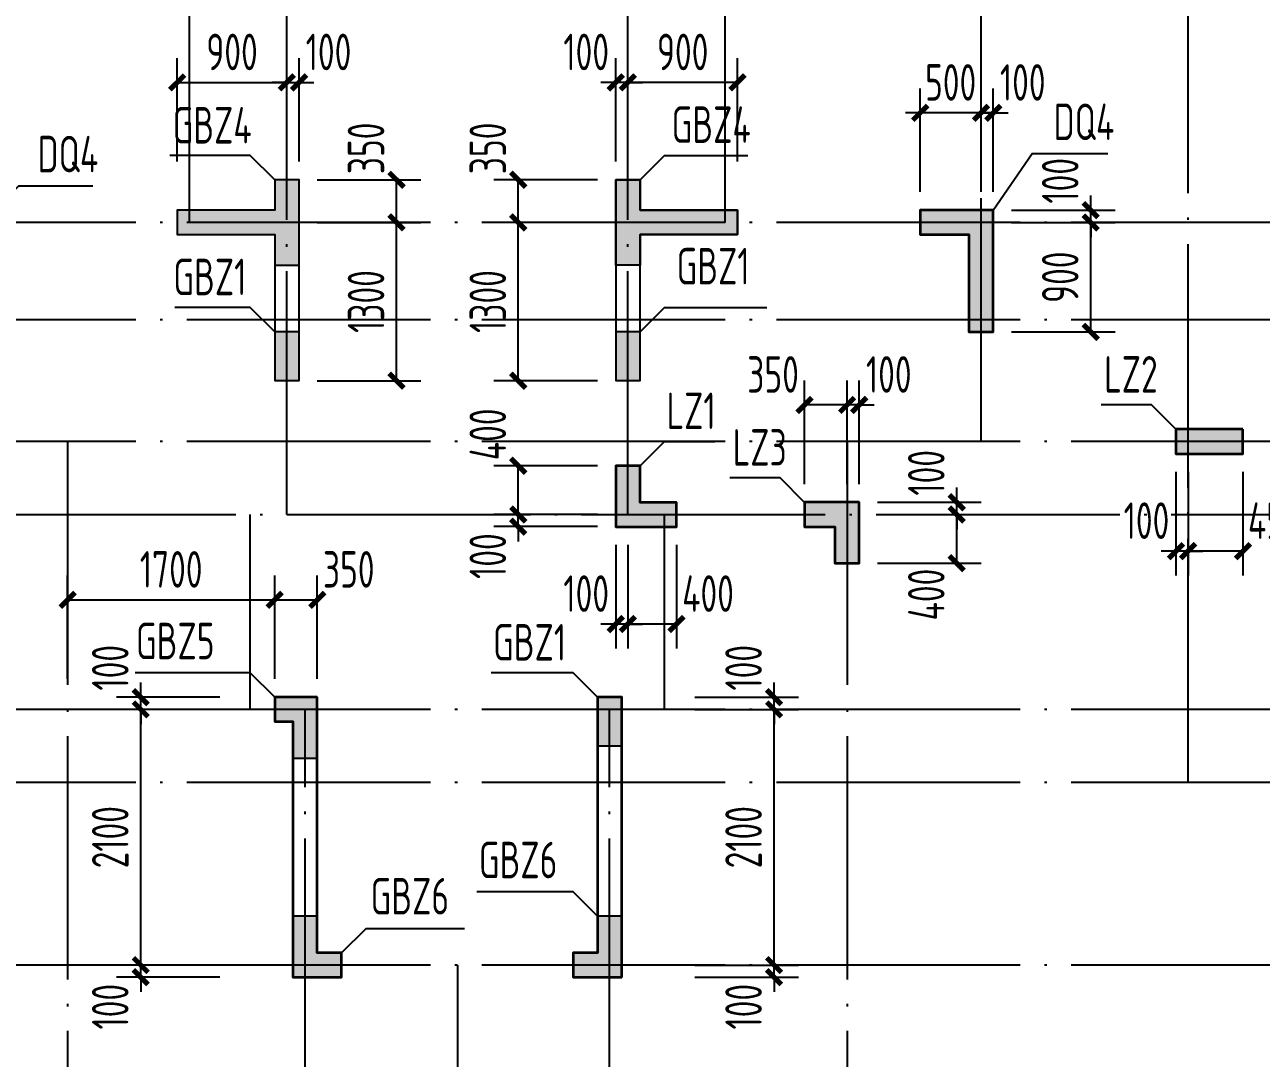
# Model space of a CAD drawing. Extents: x -1712635 to -854203, y -534641 to -21985.
# Drawn here: x -1352942 to -1342789, y -357850 to -349360 of the extents above; entities that cross this region are included whole.
import ezdxf
from ezdxf.enums import TextEntityAlignment as Align

# ---------------------------------------------------------------- set-up
doc = ezdxf.new("R2010")
doc.units = 0
doc.header["$LTSCALE"] = 1000
doc.linetypes.add('DOTE', pattern=[2.42, 2, -0.2, 0.02, -0.2])
doc.layers.get('0').update_dxf_attribs({"linetype": 'CONTINUOUS'})
doc.layers.get('Defpoints').update_dxf_attribs({"linetype": 'CONTINUOUS'})
for name, color, linetype in [('A-DOTE', 10, 'DOTE'), ('S-Q墙实线', 6, 'CONTINUOUS'), ('S-Q墙标注', 3, 'CONTINUOUS'), ('S-X详图填充', 252, 'CONTINUOUS'), ('S-X详图实线', 4, 'CONTINUOUS'), ('S-Z柱实线', 6, 'CONTINUOUS'), ('S-Z柱编号', 6, 'CONTINUOUS')]:
    doc.layers.add(name, color=color, linetype=linetype)
doc.styles.add('TSSD_REIN', font='tssdeng.shx', dxfattribs={"width": 0.7, "height": 300, "bigfont": 'tssdchn.shx'})
doc.styles.add('结构文字', font='zstxt.shx', dxfattribs={"width": 0.7, "bigfont": 'zshz.shx'})
doc.dimstyles.new('STRUCK', dxfattribs={"dimtxt": 400, "dimasz": 121, "dimexe": 200, "dimexo": 150, "dimgap": 115, "dimtad": 1, "dimdec": 0, "dimdsep": 46, "dimtxsty": '结构文字', "dimblk": 'ARCHTICK', "dimcen": 400, "dimclrd": 3, "dimclre": 3, "dimclrt": 7, "dimadec": 0, "dimazin": 0, "dimtfac": 1, "dimtdec": 0, "dimtix": 1, "dimtmove": 2, "dimatfit": 3, "dimldrblk": '_DIMX', "dimfxl": 0, "dimtolj": 1, "dimtzin": 0, "dimarcsym": 0})

# ---------------------------------------------------------------- blocks, each defined once
blk = doc.blocks.new('20210726.16395156')
at = {"layer": 'A-DOTE'}
for p, q in [((14900, 15500), (14900, 18249.9)), ((15700, 13100.3), (15700, 18249.9)), ((18500, 13100.3), (18500, 18249.9)), ((19300, 15500), (19300, 18249.9)), ((21400, 13700), (21400, 18249.9)), ((23100, 10900), (23100, 18249.9)), ((55600, 15500), (3600, 15500)), ((55600, 14700), (3600, 14700)), ((55600, 13700), (3600, 13700)), ((13900.2, 13700), (13900, 3600)), ((20299.8, 13700), (20300, 3600)), ((3600, 13100.3), (55600, 13100.3)), ((15400, 11500), (15400, 13100)), ((18800, 11500), (18800, 13100)), ((55600, 11500), (3600, 11500)), ((15850, 3600), (15850, 11500)), ((18350, 3600.1), (18350, 11500)), ((55600, 10900), (3600, 10900)), ((55600, 9400), (3600, 9400)), ((17100, 9400), (17100, 3600))]:
    blk.add_line(p, q, dxfattribs=at)
blk = doc.blocks.new('_ArchTick')
at = {"color": 0, "const_width": 0.35}
blk.add_lwpolyline([(-0.5, -0.5), (0.5, 0.5)], dxfattribs=at)
blk = doc.blocks.new('*D2273')
at = {"layer": 'Defpoints', "color": 0}
for p in [(-1351990, -357084), (-1351190, -357084), (-1351190, -357184)]:
    blk.add_point(p, dxfattribs=at)
at = {"layer": 'S-Q墙标注', "color": 3, "lineweight": -2}
for p, q in [((-1351990, -357084), (-1351990, -356963)), ((-1351340, -357084), (-1352190, -357084)), ((-1351990, -357184), (-1351990, -357084)), ((-1351340, -357184), (-1352190, -357184)), ((-1351990, -357184), (-1351990, -357305))]:
    blk.add_line(p, q, dxfattribs=at)
at = {"layer": 'S-Q墙标注', "color": 3, "lineweight": -2, "xscale": 121, "yscale": 121, "zscale": 121}
for p, rotation in [((-1351990, -357084), 270), ((-1351990, -357184), 90)]:
    blk.add_blockref('_ArchTick', p, dxfattribs=dict(at, rotation=rotation))
at = {"layer": 'S-Q墙标注', "color": 7, "insert": (-1352240, -357426), "char_height": 300, "attachment_point": 5, "rotation": 90, "style": 'TSSD_REIN'}
blk.add_mtext('\\A1;100', dxfattribs=at)
blk = doc.blocks.new('_DIMX')
blk.add_line((-150, 0), (150, 0))
at = {"const_width": 50}
blk.add_lwpolyline([(-70, -70), (70, 70)], dxfattribs=at)
blk = doc.blocks.new('*D2274')
at = {"layer": 'Defpoints', "color": 0}
for p in [(-1351990, -354984), (-1351190, -354984), (-1351190, -357084)]:
    blk.add_point(p, dxfattribs=at)
at = {"layer": 'S-Q墙标注', "color": 3, "lineweight": -2}
for p, q in [((-1351340, -354984), (-1352190, -354984)), ((-1351990, -357084), (-1351990, -354984)), ((-1351340, -357084), (-1352190, -357084))]:
    blk.add_line(p, q, dxfattribs=at)
at = {"layer": 'S-Q墙标注', "color": 3, "lineweight": -2, "xscale": 121, "yscale": 121, "zscale": 121}
for p, rotation in [((-1351990, -354984), 90), ((-1351990, -357084), 270)]:
    blk.add_blockref('_ArchTick', p, dxfattribs=dict(at, rotation=rotation))
at = {"layer": 'S-Q墙标注', "color": 7, "insert": (-1352240, -356034), "char_height": 300, "attachment_point": 5, "rotation": 90, "style": 'TSSD_REIN'}
blk.add_mtext('\\A1;2100', dxfattribs=at)
blk = doc.blocks.new('*D2275')
at = {"layer": 'Defpoints', "color": 0}
for p in [(-1351990, -354884), (-1351190, -354884), (-1351190, -354984)]:
    blk.add_point(p, dxfattribs=at)
at = {"layer": 'S-Q墙标注', "color": 3, "lineweight": -2}
for p, q in [((-1351990, -354884), (-1351990, -354763)), ((-1351340, -354884), (-1352190, -354884)), ((-1351990, -354984), (-1351990, -354884)), ((-1351340, -354984), (-1352190, -354984)), ((-1351990, -354984), (-1351990, -355105))]:
    blk.add_line(p, q, dxfattribs=at)
at = {"layer": 'S-Q墙标注', "color": 3, "lineweight": -2, "xscale": 121, "yscale": 121, "zscale": 121}
for p, rotation in [((-1351990, -354884), 270), ((-1351990, -354984), 90)]:
    blk.add_blockref('_ArchTick', p, dxfattribs=dict(at, rotation=rotation))
at = {"layer": 'S-Q墙标注', "color": 7, "insert": (-1352240, -354642), "char_height": 300, "attachment_point": 5, "rotation": 90, "style": 'TSSD_REIN'}
blk.add_mtext('\\A1;100', dxfattribs=at)
blk = doc.blocks.new('*D2286')
at = {"layer": 'Defpoints', "color": 0}
for p in [(-1343390, -352884), (-1342940, -352884), (-1343390, -353684)]:
    blk.add_point(p, dxfattribs=at)
at = {"layer": 'S-Q墙标注', "color": 3, "lineweight": -2}
for p, q in [((-1343390, -353034), (-1343390, -353884)), ((-1342940, -353034), (-1342940, -353884)), ((-1342940, -353684), (-1343390, -353684))]:
    blk.add_line(p, q, dxfattribs=at)
at = {"layer": 'S-Q墙标注', "color": 3, "lineweight": -2, "xscale": 121, "yscale": 121, "zscale": 121, "rotation": 180}
blk.add_blockref('_ArchTick', (-1343390, -353684), dxfattribs=at)
at = {"layer": 'S-Q墙标注', "color": 3, "lineweight": -2, "xscale": 121, "yscale": 121, "zscale": 121}
blk.add_blockref('_ArchTick', (-1342940, -353684), dxfattribs=at)
at = {"layer": 'S-Q墙标注', "color": 7, "insert": (-1342682, -353434), "char_height": 300, "attachment_point": 5, "style": 'TSSD_REIN'}
blk.add_mtext('\\A1;450', dxfattribs=at)
blk = doc.blocks.new('*D2287')
at = {"layer": 'Defpoints', "color": 0}
for p in [(-1343490, -352884), (-1343390, -352884), (-1343490, -353684)]:
    blk.add_point(p, dxfattribs=at)
at = {"layer": 'S-Q墙标注', "color": 3, "lineweight": -2}
for p, q in [((-1343490, -353034), (-1343490, -353884)), ((-1343390, -353034), (-1343390, -353884)), ((-1343490, -353684), (-1343611, -353684)), ((-1343390, -353684), (-1343490, -353684)), ((-1343390, -353684), (-1343269, -353684))]:
    blk.add_line(p, q, dxfattribs=at)
at = {"layer": 'S-Q墙标注', "color": 3, "lineweight": -2, "xscale": 121, "yscale": 121, "zscale": 121}
blk.add_blockref('_ArchTick', (-1343490, -353684), dxfattribs=at)
at = {"layer": 'S-Q墙标注', "color": 3, "lineweight": -2, "xscale": 121, "yscale": 121, "zscale": 121, "rotation": 180}
blk.add_blockref('_ArchTick', (-1343390, -353684), dxfattribs=at)
at = {"layer": 'S-Q墙标注', "color": 7, "insert": (-1343732, -353434), "char_height": 300, "attachment_point": 5, "style": 'TSSD_REIN'}
blk.add_mtext('\\A1;100', dxfattribs=at)
blk = doc.blocks.new('*D2288')
at = {"layer": 'Defpoints', "color": 0}
for p in [(-1348890, -353383), (-1348090, -353383), (-1348090, -353483)]:
    blk.add_point(p, dxfattribs=at)
at = {"layer": 'S-Q墙标注', "color": 3, "lineweight": -2}
for p, q in [((-1348890, -353383), (-1348890, -353262)), ((-1348240, -353383), (-1349090, -353383)), ((-1348890, -353483), (-1348890, -353383)), ((-1348240, -353483), (-1349090, -353483)), ((-1348890, -353483), (-1348890, -353604))]:
    blk.add_line(p, q, dxfattribs=at)
at = {"layer": 'S-Q墙标注', "color": 3, "lineweight": -2, "xscale": 121, "yscale": 121, "zscale": 121}
for p, rotation in [((-1348890, -353383), 270), ((-1348890, -353483), 90)]:
    blk.add_blockref('_ArchTick', p, dxfattribs=dict(at, rotation=rotation))
at = {"layer": 'S-Q墙标注', "color": 7, "insert": (-1349140, -353725), "char_height": 300, "attachment_point": 5, "rotation": 90, "style": 'TSSD_REIN'}
blk.add_mtext('\\A1;100', dxfattribs=at)
blk = doc.blocks.new('*D2289')
at = {"layer": 'Defpoints', "color": 0}
for p in [(-1348890, -352983), (-1348090, -352983), (-1348090, -353383)]:
    blk.add_point(p, dxfattribs=at)
at = {"layer": 'S-Q墙标注', "color": 3, "lineweight": -2}
for p, q in [((-1348240, -352983), (-1349090, -352983)), ((-1348890, -353383), (-1348890, -352983)), ((-1348240, -353383), (-1349090, -353383))]:
    blk.add_line(p, q, dxfattribs=at)
at = {"layer": 'S-Q墙标注', "color": 3, "lineweight": -2, "xscale": 121, "yscale": 121, "zscale": 121}
for p, rotation in [((-1348890, -352983), 90), ((-1348890, -353383), 270)]:
    blk.add_blockref('_ArchTick', p, dxfattribs=dict(at, rotation=rotation))
at = {"layer": 'S-Q墙标注', "color": 7, "insert": (-1349140, -352725), "char_height": 300, "attachment_point": 5, "rotation": 90, "style": 'TSSD_REIN'}
blk.add_mtext('\\A1;400', dxfattribs=at)
blk = doc.blocks.new('*D2290')
at = {"layer": 'Defpoints', "color": 0}
for p in [(-1347990, -353483), (-1347590, -353483), (-1347990, -354283)]:
    blk.add_point(p, dxfattribs=at)
at = {"layer": 'S-Q墙标注', "color": 3, "lineweight": -2}
for p, q in [((-1347990, -353633), (-1347990, -354483)), ((-1347590, -353633), (-1347590, -354483)), ((-1347590, -354283), (-1347990, -354283))]:
    blk.add_line(p, q, dxfattribs=at)
at = {"layer": 'S-Q墙标注', "color": 3, "lineweight": -2, "xscale": 121, "yscale": 121, "zscale": 121, "rotation": 180}
blk.add_blockref('_ArchTick', (-1347990, -354283), dxfattribs=at)
at = {"layer": 'S-Q墙标注', "color": 3, "lineweight": -2, "xscale": 121, "yscale": 121, "zscale": 121}
blk.add_blockref('_ArchTick', (-1347590, -354283), dxfattribs=at)
at = {"layer": 'S-Q墙标注', "color": 7, "insert": (-1347332, -354033), "char_height": 300, "attachment_point": 5, "style": 'TSSD_REIN'}
blk.add_mtext('\\A1;400', dxfattribs=at)
blk = doc.blocks.new('*D2291')
at = {"layer": 'Defpoints', "color": 0}
for p in [(-1348090, -353483), (-1347990, -353483), (-1348090, -354283)]:
    blk.add_point(p, dxfattribs=at)
at = {"layer": 'S-Q墙标注', "color": 3, "lineweight": -2}
for p, q in [((-1348090, -353633), (-1348090, -354483)), ((-1347990, -353633), (-1347990, -354483)), ((-1348090, -354283), (-1348211, -354283)), ((-1347990, -354283), (-1348090, -354283)), ((-1347990, -354283), (-1347869, -354283))]:
    blk.add_line(p, q, dxfattribs=at)
at = {"layer": 'S-Q墙标注', "color": 3, "lineweight": -2, "xscale": 121, "yscale": 121, "zscale": 121}
blk.add_blockref('_ArchTick', (-1348090, -354283), dxfattribs=at)
at = {"layer": 'S-Q墙标注', "color": 3, "lineweight": -2, "xscale": 121, "yscale": 121, "zscale": 121, "rotation": 180}
blk.add_blockref('_ArchTick', (-1347990, -354283), dxfattribs=at)
at = {"layer": 'S-Q墙标注', "color": 7, "insert": (-1348332, -354033), "char_height": 300, "attachment_point": 5, "style": 'TSSD_REIN'}
blk.add_mtext('\\A1;100', dxfattribs=at)
blk = doc.blocks.new('*D2292')
at = {"layer": 'Defpoints', "color": 0}
for p in [(-1344990, -350984), (-1344190, -350984), (-1344990, -351884)]:
    blk.add_point(p, dxfattribs=at)
at = {"layer": 'S-Q墙标注', "color": 3, "lineweight": -2}
for p, q in [((-1344840, -350984), (-1343990, -350984)), ((-1344190, -351884), (-1344190, -350984)), ((-1344840, -351884), (-1343990, -351884))]:
    blk.add_line(p, q, dxfattribs=at)
at = {"layer": 'S-Q墙标注', "color": 3, "lineweight": -2, "xscale": 121, "yscale": 121, "zscale": 121}
for p, rotation in [((-1344190, -350984), 90), ((-1344190, -351884), 270)]:
    blk.add_blockref('_ArchTick', p, dxfattribs=dict(at, rotation=rotation))
at = {"layer": 'S-Q墙标注', "color": 7, "insert": (-1344440, -351434), "char_height": 300, "attachment_point": 5, "rotation": 90, "style": 'TSSD_REIN'}
blk.add_mtext('\\A1;900', dxfattribs=at)
blk = doc.blocks.new('*D2293')
at = {"layer": 'Defpoints', "color": 0}
for p in [(-1344990, -350884), (-1344190, -350884), (-1344990, -350984)]:
    blk.add_point(p, dxfattribs=at)
at = {"layer": 'S-Q墙标注', "color": 3, "lineweight": -2}
for p, q in [((-1344190, -350884), (-1344190, -350763)), ((-1344840, -350884), (-1343990, -350884)), ((-1344190, -350984), (-1344190, -350884)), ((-1344840, -350984), (-1343990, -350984)), ((-1344190, -350984), (-1344190, -351105))]:
    blk.add_line(p, q, dxfattribs=at)
at = {"layer": 'S-Q墙标注', "color": 3, "lineweight": -2, "xscale": 121, "yscale": 121, "zscale": 121}
for p, rotation in [((-1344190, -350884), 270), ((-1344190, -350984), 90)]:
    blk.add_blockref('_ArchTick', p, dxfattribs=dict(at, rotation=rotation))
at = {"layer": 'S-Q墙标注', "color": 7, "insert": (-1344440, -350642), "char_height": 300, "attachment_point": 5, "rotation": 90, "style": 'TSSD_REIN'}
blk.add_mtext('\\A1;100', dxfattribs=at)
blk = doc.blocks.new('*D2294')
at = {"layer": 'Defpoints', "color": 0}
for p in [(-1345090, -350084), (-1345090, -350884), (-1344990, -350884)]:
    blk.add_point(p, dxfattribs=at)
at = {"layer": 'S-Q墙标注', "color": 3, "lineweight": -2}
for p, q in [((-1345090, -350734), (-1345090, -349884)), ((-1344990, -350734), (-1344990, -349884)), ((-1345090, -350084), (-1345211, -350084)), ((-1344990, -350084), (-1345090, -350084)), ((-1344990, -350084), (-1344869, -350084))]:
    blk.add_line(p, q, dxfattribs=at)
at = {"layer": 'S-Q墙标注', "color": 3, "lineweight": -2, "xscale": 121, "yscale": 121, "zscale": 121}
blk.add_blockref('_ArchTick', (-1345090, -350084), dxfattribs=at)
at = {"layer": 'S-Q墙标注', "color": 3, "lineweight": -2, "xscale": 121, "yscale": 121, "zscale": 121, "rotation": 180}
blk.add_blockref('_ArchTick', (-1344990, -350084), dxfattribs=at)
at = {"layer": 'S-Q墙标注', "color": 7, "insert": (-1344748, -349834), "char_height": 300, "attachment_point": 5, "style": 'TSSD_REIN'}
blk.add_mtext('\\A1;100', dxfattribs=at)
blk = doc.blocks.new('*D2295')
at = {"layer": 'Defpoints', "color": 0}
for p in [(-1345590, -350084), (-1345590, -350884), (-1345090, -350884)]:
    blk.add_point(p, dxfattribs=at)
at = {"layer": 'S-Q墙标注', "color": 3, "lineweight": -2}
for p, q in [((-1345590, -350734), (-1345590, -349884)), ((-1345090, -350734), (-1345090, -349884)), ((-1345590, -350084), (-1345711, -350084)), ((-1345090, -350084), (-1345590, -350084)), ((-1345090, -350084), (-1344969, -350084))]:
    blk.add_line(p, q, dxfattribs=at)
at = {"layer": 'S-Q墙标注', "color": 3, "lineweight": -2, "xscale": 121, "yscale": 121, "zscale": 121}
blk.add_blockref('_ArchTick', (-1345590, -350084), dxfattribs=at)
at = {"layer": 'S-Q墙标注', "color": 3, "lineweight": -2, "xscale": 121, "yscale": 121, "zscale": 121, "rotation": 180}
blk.add_blockref('_ArchTick', (-1345090, -350084), dxfattribs=at)
at = {"layer": 'S-Q墙标注', "color": 7, "insert": (-1345340, -349834), "char_height": 300, "attachment_point": 5, "style": 'TSSD_REIN'}
blk.add_mtext('\\A1;500', dxfattribs=at)
blk = doc.blocks.new('*D2296')
at = {"layer": 'Defpoints', "color": 0}
for p in [(-1347590, -357084), (-1346790, -357084), (-1347590, -357184)]:
    blk.add_point(p, dxfattribs=at)
at = {"layer": 'S-Q墙标注', "color": 3, "lineweight": -2}
for p, q in [((-1346790, -357084), (-1346790, -356963)), ((-1347440, -357084), (-1346590, -357084)), ((-1346790, -357184), (-1346790, -357084)), ((-1347440, -357184), (-1346590, -357184)), ((-1346790, -357184), (-1346790, -357305))]:
    blk.add_line(p, q, dxfattribs=at)
at = {"layer": 'S-Q墙标注', "color": 3, "lineweight": -2, "xscale": 121, "yscale": 121, "zscale": 121}
for p, rotation in [((-1346790, -357084), 270), ((-1346790, -357184), 90)]:
    blk.add_blockref('_ArchTick', p, dxfattribs=dict(at, rotation=rotation))
at = {"layer": 'S-Q墙标注', "color": 7, "insert": (-1347040, -357426), "char_height": 300, "attachment_point": 5, "rotation": 90, "style": 'TSSD_REIN'}
blk.add_mtext('\\A1;100', dxfattribs=at)
blk = doc.blocks.new('*D2297')
at = {"layer": 'Defpoints', "color": 0}
for p in [(-1347590, -354984), (-1346790, -354984), (-1347590, -357084)]:
    blk.add_point(p, dxfattribs=at)
at = {"layer": 'S-Q墙标注', "color": 3, "lineweight": -2}
for p, q in [((-1347440, -354984), (-1346590, -354984)), ((-1346790, -357084), (-1346790, -354984)), ((-1347440, -357084), (-1346590, -357084))]:
    blk.add_line(p, q, dxfattribs=at)
at = {"layer": 'S-Q墙标注', "color": 3, "lineweight": -2, "xscale": 121, "yscale": 121, "zscale": 121}
for p, rotation in [((-1346790, -354984), 90), ((-1346790, -357084), 270)]:
    blk.add_blockref('_ArchTick', p, dxfattribs=dict(at, rotation=rotation))
at = {"layer": 'S-Q墙标注', "color": 7, "insert": (-1347040, -356034), "char_height": 300, "attachment_point": 5, "rotation": 90, "style": 'TSSD_REIN'}
blk.add_mtext('\\A1;2100', dxfattribs=at)
blk = doc.blocks.new('*D2298')
at = {"layer": 'Defpoints', "color": 0}
for p in [(-1347590, -354884), (-1346790, -354884), (-1347590, -354984)]:
    blk.add_point(p, dxfattribs=at)
at = {"layer": 'S-Q墙标注', "color": 3, "lineweight": -2}
for p, q in [((-1346790, -354884), (-1346790, -354763)), ((-1347440, -354884), (-1346590, -354884)), ((-1346790, -354984), (-1346790, -354884)), ((-1347440, -354984), (-1346590, -354984)), ((-1346790, -354984), (-1346790, -355105))]:
    blk.add_line(p, q, dxfattribs=at)
at = {"layer": 'S-Q墙标注', "color": 3, "lineweight": -2, "xscale": 121, "yscale": 121, "zscale": 121}
for p, rotation in [((-1346790, -354884), 270), ((-1346790, -354984), 90)]:
    blk.add_blockref('_ArchTick', p, dxfattribs=dict(at, rotation=rotation))
at = {"layer": 'S-Q墙标注', "color": 7, "insert": (-1347040, -354642), "char_height": 300, "attachment_point": 5, "rotation": 90, "style": 'TSSD_REIN'}
blk.add_mtext('\\A1;100', dxfattribs=at)
blk = doc.blocks.new('*D2347')
at = {"layer": 'Defpoints', "color": 0}
for p in [(-1346540, -352483), (-1346540, -353283), (-1346190, -353283)]:
    blk.add_point(p, dxfattribs=at)
at = {"layer": 'S-Q墙标注', "color": 3, "lineweight": -2}
for p, q in [((-1346540, -353133), (-1346540, -352283)), ((-1346190, -353133), (-1346190, -352283)), ((-1346190, -352483), (-1346540, -352483))]:
    blk.add_line(p, q, dxfattribs=at)
at = {"layer": 'S-Q墙标注', "color": 3, "lineweight": -2, "xscale": 121, "yscale": 121, "zscale": 121, "rotation": 180}
blk.add_blockref('_ArchTick', (-1346540, -352483), dxfattribs=at)
at = {"layer": 'S-Q墙标注', "color": 3, "lineweight": -2, "xscale": 121, "yscale": 121, "zscale": 121}
blk.add_blockref('_ArchTick', (-1346190, -352483), dxfattribs=at)
at = {"layer": 'S-Q墙标注', "color": 7, "insert": (-1346798, -352233), "char_height": 300, "attachment_point": 5, "style": 'TSSD_REIN'}
blk.add_mtext('\\A1;350', dxfattribs=at)
blk = doc.blocks.new('*D2348')
at = {"layer": 'Defpoints', "color": 0}
for p in [(-1346190, -352483), (-1346190, -353283), (-1346090, -353283)]:
    blk.add_point(p, dxfattribs=at)
at = {"layer": 'S-Q墙标注', "color": 3, "lineweight": -2}
for p, q in [((-1346190, -353133), (-1346190, -352283)), ((-1346090, -353133), (-1346090, -352283)), ((-1346190, -352483), (-1346311, -352483)), ((-1346090, -352483), (-1346190, -352483)), ((-1346090, -352483), (-1345969, -352483))]:
    blk.add_line(p, q, dxfattribs=at)
at = {"layer": 'S-Q墙标注', "color": 3, "lineweight": -2, "xscale": 121, "yscale": 121, "zscale": 121}
blk.add_blockref('_ArchTick', (-1346190, -352483), dxfattribs=at)
at = {"layer": 'S-Q墙标注', "color": 3, "lineweight": -2, "xscale": 121, "yscale": 121, "zscale": 121, "rotation": 180}
blk.add_blockref('_ArchTick', (-1346090, -352483), dxfattribs=at)
at = {"layer": 'S-Q墙标注', "color": 7, "insert": (-1345848, -352233), "char_height": 300, "attachment_point": 5, "style": 'TSSD_REIN'}
blk.add_mtext('\\A1;100', dxfattribs=at)
blk = doc.blocks.new('*D2349')
at = {"layer": 'Defpoints', "color": 0}
for p in [(-1346090, -353283), (-1345290, -353283), (-1346090, -353383)]:
    blk.add_point(p, dxfattribs=at)
at = {"layer": 'S-Q墙标注', "color": 3, "lineweight": -2}
for p, q in [((-1345290, -353283), (-1345290, -353162)), ((-1345940, -353283), (-1345090, -353283)), ((-1345290, -353383), (-1345290, -353283)), ((-1345940, -353383), (-1345090, -353383)), ((-1345290, -353383), (-1345290, -353504))]:
    blk.add_line(p, q, dxfattribs=at)
at = {"layer": 'S-Q墙标注', "color": 3, "lineweight": -2, "xscale": 121, "yscale": 121, "zscale": 121}
for p, rotation in [((-1345290, -353283), 270), ((-1345290, -353383), 90)]:
    blk.add_blockref('_ArchTick', p, dxfattribs=dict(at, rotation=rotation))
at = {"layer": 'S-Q墙标注', "color": 7, "insert": (-1345540, -353041), "char_height": 300, "attachment_point": 5, "rotation": 90, "style": 'TSSD_REIN'}
blk.add_mtext('\\A1;100', dxfattribs=at)
blk = doc.blocks.new('*D2350')
at = {"layer": 'Defpoints', "color": 0}
for p in [(-1346090, -353383), (-1345290, -353383), (-1346090, -353783)]:
    blk.add_point(p, dxfattribs=at)
at = {"layer": 'S-Q墙标注', "color": 3, "lineweight": -2}
for p, q in [((-1345940, -353383), (-1345090, -353383)), ((-1345290, -353783), (-1345290, -353383)), ((-1345940, -353783), (-1345090, -353783))]:
    blk.add_line(p, q, dxfattribs=at)
at = {"layer": 'S-Q墙标注', "color": 3, "lineweight": -2, "xscale": 121, "yscale": 121, "zscale": 121}
for p, rotation in [((-1345290, -353383), 90), ((-1345290, -353783), 270)]:
    blk.add_blockref('_ArchTick', p, dxfattribs=dict(at, rotation=rotation))
at = {"layer": 'S-Q墙标注', "color": 7, "insert": (-1345540, -354041), "char_height": 300, "attachment_point": 5, "rotation": 90, "style": 'TSSD_REIN'}
blk.add_mtext('\\A1;400', dxfattribs=at)
blk = doc.blocks.new('*D2381')
at = {"layer": 'Defpoints', "color": 0}
for p in [(-1350540, -354084), (-1350890, -354884), (-1350540, -354884)]:
    blk.add_point(p, dxfattribs=at)
at = {"layer": 'S-Q墙标注', "color": 3, "lineweight": -2}
for p, q in [((-1350890, -354734), (-1350890, -353884)), ((-1350540, -354734), (-1350540, -353884)), ((-1350890, -354084), (-1350540, -354084))]:
    blk.add_line(p, q, dxfattribs=at)
at = {"layer": 'S-Q墙标注', "color": 3, "lineweight": -2, "xscale": 121, "yscale": 121, "zscale": 121, "rotation": 180}
blk.add_blockref('_ArchTick', (-1350890, -354084), dxfattribs=at)
at = {"layer": 'S-Q墙标注', "color": 3, "lineweight": -2, "xscale": 121, "yscale": 121, "zscale": 121}
blk.add_blockref('_ArchTick', (-1350540, -354084), dxfattribs=at)
at = {"layer": 'S-Q墙标注', "color": 7, "insert": (-1350282, -353834), "char_height": 300, "attachment_point": 5, "style": 'TSSD_REIN'}
blk.add_mtext('\\A1;350', dxfattribs=at)
blk = doc.blocks.new('*D2382')
at = {"layer": 'Defpoints', "color": 0}
for p in [(-1350890, -354084), (-1352590, -354884), (-1350890, -354884)]:
    blk.add_point(p, dxfattribs=at)
at = {"layer": 'S-Q墙标注', "color": 3, "lineweight": -2}
for p, q in [((-1352590, -354734), (-1352590, -353884)), ((-1350890, -354734), (-1350890, -353884)), ((-1352590, -354084), (-1350890, -354084))]:
    blk.add_line(p, q, dxfattribs=at)
at = {"layer": 'S-Q墙标注', "color": 3, "lineweight": -2, "xscale": 121, "yscale": 121, "zscale": 121, "rotation": 180}
blk.add_blockref('_ArchTick', (-1352590, -354084), dxfattribs=at)
at = {"layer": 'S-Q墙标注', "color": 3, "lineweight": -2, "xscale": 121, "yscale": 121, "zscale": 121}
blk.add_blockref('_ArchTick', (-1350890, -354084), dxfattribs=at)
at = {"layer": 'S-Q墙标注', "color": 7, "insert": (-1351740, -353834), "char_height": 300, "attachment_point": 5, "style": 'TSSD_REIN'}
blk.add_mtext('\\A1;1700', dxfattribs=at)
blk = doc.blocks.new('*D2509')
at = {"layer": 'Defpoints', "color": 0}
for p in [(-1350690, -350984), (-1349890, -350984), (-1350690, -352284)]:
    blk.add_point(p, dxfattribs=at)
at = {"layer": 'S-Q墙标注', "color": 3, "lineweight": -2}
for p, q in [((-1350540, -350984), (-1349690, -350984)), ((-1349890, -352284), (-1349890, -350984)), ((-1350540, -352284), (-1349690, -352284))]:
    blk.add_line(p, q, dxfattribs=at)
at = {"layer": 'S-Q墙标注', "color": 3, "lineweight": -2, "xscale": 121, "yscale": 121, "zscale": 121}
for p, rotation in [((-1349890, -350984), 90), ((-1349890, -352284), 270)]:
    blk.add_blockref('_ArchTick', p, dxfattribs=dict(at, rotation=rotation))
at = {"layer": 'S-Q墙标注', "color": 7, "insert": (-1350140, -351634), "char_height": 300, "attachment_point": 5, "rotation": 90, "style": 'TSSD_REIN'}
blk.add_mtext('\\A1;1300', dxfattribs=at)
blk = doc.blocks.new('*D2510')
at = {"layer": 'Defpoints', "color": 0}
for p in [(-1350690, -350634), (-1349890, -350634), (-1350690, -350984)]:
    blk.add_point(p, dxfattribs=at)
at = {"layer": 'S-Q墙标注', "color": 3, "lineweight": -2}
for p, q in [((-1350540, -350634), (-1349690, -350634)), ((-1349890, -350984), (-1349890, -350634)), ((-1350540, -350984), (-1349690, -350984))]:
    blk.add_line(p, q, dxfattribs=at)
at = {"layer": 'S-Q墙标注', "color": 3, "lineweight": -2, "xscale": 121, "yscale": 121, "zscale": 121}
for p, rotation in [((-1349890, -350634), 90), ((-1349890, -350984), 270)]:
    blk.add_blockref('_ArchTick', p, dxfattribs=dict(at, rotation=rotation))
at = {"layer": 'S-Q墙标注', "color": 7, "insert": (-1350140, -350376), "char_height": 300, "attachment_point": 5, "rotation": 90, "style": 'TSSD_REIN'}
blk.add_mtext('\\A1;350', dxfattribs=at)
blk = doc.blocks.new('*D2511')
at = {"layer": 'Defpoints', "color": 0}
for p in [(-1350790, -349834), (-1351690, -350634), (-1350790, -350634)]:
    blk.add_point(p, dxfattribs=at)
at = {"layer": 'S-Q墙标注', "color": 3, "lineweight": -2}
for p, q in [((-1351690, -350484), (-1351690, -349634)), ((-1350790, -350484), (-1350790, -349634)), ((-1351690, -349834), (-1350790, -349834))]:
    blk.add_line(p, q, dxfattribs=at)
at = {"layer": 'S-Q墙标注', "color": 3, "lineweight": -2, "xscale": 121, "yscale": 121, "zscale": 121, "rotation": 180}
blk.add_blockref('_ArchTick', (-1351690, -349834), dxfattribs=at)
at = {"layer": 'S-Q墙标注', "color": 3, "lineweight": -2, "xscale": 121, "yscale": 121, "zscale": 121}
blk.add_blockref('_ArchTick', (-1350790, -349834), dxfattribs=at)
at = {"layer": 'S-Q墙标注', "color": 7, "insert": (-1351240, -349584), "char_height": 300, "attachment_point": 5, "style": 'TSSD_REIN'}
blk.add_mtext('\\A1;900', dxfattribs=at)
blk = doc.blocks.new('*D2512')
at = {"layer": 'Defpoints', "color": 0}
for p in [(-1350690, -349834), (-1350790, -350634), (-1350690, -350634)]:
    blk.add_point(p, dxfattribs=at)
at = {"layer": 'S-Q墙标注', "color": 3, "lineweight": -2}
for p, q in [((-1350790, -350484), (-1350790, -349634)), ((-1350690, -350484), (-1350690, -349634)), ((-1350790, -349834), (-1350911, -349834)), ((-1350790, -349834), (-1350690, -349834)), ((-1350690, -349834), (-1350569, -349834))]:
    blk.add_line(p, q, dxfattribs=at)
at = {"layer": 'S-Q墙标注', "color": 3, "lineweight": -2, "xscale": 121, "yscale": 121, "zscale": 121}
blk.add_blockref('_ArchTick', (-1350790, -349834), dxfattribs=at)
at = {"layer": 'S-Q墙标注', "color": 3, "lineweight": -2, "xscale": 121, "yscale": 121, "zscale": 121, "rotation": 180}
blk.add_blockref('_ArchTick', (-1350690, -349834), dxfattribs=at)
at = {"layer": 'S-Q墙标注', "color": 7, "insert": (-1350448, -349584), "char_height": 300, "attachment_point": 5, "style": 'TSSD_REIN'}
blk.add_mtext('\\A1;100', dxfattribs=at)
blk = doc.blocks.new('*D2513')
at = {"layer": 'Defpoints', "color": 0}
for p in [(-1348890, -350984), (-1348090, -350984), (-1348090, -352284)]:
    blk.add_point(p, dxfattribs=at)
at = {"layer": 'S-Q墙标注', "color": 3, "lineweight": -2}
for p, q in [((-1348240, -350984), (-1349090, -350984)), ((-1348890, -352284), (-1348890, -350984)), ((-1348240, -352284), (-1349090, -352284))]:
    blk.add_line(p, q, dxfattribs=at)
at = {"layer": 'S-Q墙标注', "color": 3, "lineweight": -2, "xscale": 121, "yscale": 121, "zscale": 121}
for p, rotation in [((-1348890, -350984), 90), ((-1348890, -352284), 270)]:
    blk.add_blockref('_ArchTick', p, dxfattribs=dict(at, rotation=rotation))
at = {"layer": 'S-Q墙标注', "color": 7, "insert": (-1349140, -351634), "char_height": 300, "attachment_point": 5, "rotation": 90, "style": 'TSSD_REIN'}
blk.add_mtext('\\A1;1300', dxfattribs=at)
blk = doc.blocks.new('*D2514')
at = {"layer": 'Defpoints', "color": 0}
for p in [(-1348890, -350634), (-1348090, -350634), (-1348090, -350984)]:
    blk.add_point(p, dxfattribs=at)
at = {"layer": 'S-Q墙标注', "color": 3, "lineweight": -2}
for p, q in [((-1348240, -350634), (-1349090, -350634)), ((-1348890, -350984), (-1348890, -350634)), ((-1348240, -350984), (-1349090, -350984))]:
    blk.add_line(p, q, dxfattribs=at)
at = {"layer": 'S-Q墙标注', "color": 3, "lineweight": -2, "xscale": 121, "yscale": 121, "zscale": 121}
for p, rotation in [((-1348890, -350634), 90), ((-1348890, -350984), 270)]:
    blk.add_blockref('_ArchTick', p, dxfattribs=dict(at, rotation=rotation))
at = {"layer": 'S-Q墙标注', "color": 7, "insert": (-1349140, -350376), "char_height": 300, "attachment_point": 5, "rotation": 90, "style": 'TSSD_REIN'}
blk.add_mtext('\\A1;350', dxfattribs=at)
blk = doc.blocks.new('*D2515')
at = {"layer": 'Defpoints', "color": 0}
for p in [(-1347990, -349834), (-1347990, -350634), (-1347090, -350634)]:
    blk.add_point(p, dxfattribs=at)
at = {"layer": 'S-Q墙标注', "color": 3, "lineweight": -2}
for p, q in [((-1347990, -350484), (-1347990, -349634)), ((-1347090, -350484), (-1347090, -349634)), ((-1347090, -349834), (-1347990, -349834))]:
    blk.add_line(p, q, dxfattribs=at)
at = {"layer": 'S-Q墙标注', "color": 3, "lineweight": -2, "xscale": 121, "yscale": 121, "zscale": 121, "rotation": 180}
blk.add_blockref('_ArchTick', (-1347990, -349834), dxfattribs=at)
at = {"layer": 'S-Q墙标注', "color": 3, "lineweight": -2, "xscale": 121, "yscale": 121, "zscale": 121}
blk.add_blockref('_ArchTick', (-1347090, -349834), dxfattribs=at)
at = {"layer": 'S-Q墙标注', "color": 7, "insert": (-1347540, -349584), "char_height": 300, "attachment_point": 5, "style": 'TSSD_REIN'}
blk.add_mtext('\\A1;900', dxfattribs=at)
blk = doc.blocks.new('*D2516')
at = {"layer": 'Defpoints', "color": 0}
for p in [(-1348090, -349834), (-1348090, -350634), (-1347990, -350634)]:
    blk.add_point(p, dxfattribs=at)
at = {"layer": 'S-Q墙标注', "color": 3, "lineweight": -2}
for p, q in [((-1348090, -350484), (-1348090, -349634)), ((-1347990, -350484), (-1347990, -349634)), ((-1348090, -349834), (-1348211, -349834)), ((-1347990, -349834), (-1348090, -349834)), ((-1347990, -349834), (-1347869, -349834))]:
    blk.add_line(p, q, dxfattribs=at)
at = {"layer": 'S-Q墙标注', "color": 3, "lineweight": -2, "xscale": 121, "yscale": 121, "zscale": 121}
blk.add_blockref('_ArchTick', (-1348090, -349834), dxfattribs=at)
at = {"layer": 'S-Q墙标注', "color": 3, "lineweight": -2, "xscale": 121, "yscale": 121, "zscale": 121, "rotation": 180}
blk.add_blockref('_ArchTick', (-1347990, -349834), dxfattribs=at)
at = {"layer": 'S-Q墙标注', "color": 7, "insert": (-1348332, -349584), "char_height": 300, "attachment_point": 5, "style": 'TSSD_REIN'}
blk.add_mtext('\\A1;100', dxfattribs=at)

msp = doc.modelspace()

# ---------------------------------------------------------------- hatches: boundary and pattern name
at = {"layer": 'S-X详图填充'}
h = msp.add_hatch(color=256, dxfattribs=at)
h.dxf.hatch_style = 1
h.paths.add_polyline_path([(-1350890.09, -351334.15), (-1350690.09, -351334.15), (-1350690.09, -350633.69), (-1350890.09, -350633.69), (-1350890.09, -350883.69), (-1351690.21, -350883.69), (-1351690.21, -351083.69), (-1350890.09, -351083.69)])
h = msp.add_hatch(color=256, dxfattribs=at)
h.dxf.hatch_style = 1
h.paths.add_polyline_path([(-1347890.09, -351334.15), (-1348090.09, -351334.15), (-1348090.09, -350633.69), (-1347890.09, -350633.69), (-1347890.09, -350883.69), (-1347089.96, -350883.69), (-1347089.96, -351083.69), (-1347890.09, -351083.69)])
h = msp.add_hatch(color=256, dxfattribs=at)
h.dxf.hatch_style = 1
h.paths.add_polyline_path([(-1344990.09, -350883.69), (-1345590, -350883.69), (-1345590, -351083.69), (-1345190.09, -351083.69), (-1345190.09, -351883.69), (-1344990.09, -351883.69)])
h = msp.add_hatch(color=256, dxfattribs=at)
h.dxf.hatch_style = 1
h.paths.add_polyline_path([(-1350690.09, -351883.69), (-1350890.09, -351883.69), (-1350890.09, -352283.69), (-1350690.09, -352283.69)])
h = msp.add_hatch(color=256, dxfattribs=at)
h.dxf.hatch_style = 1
h.paths.add_polyline_path([(-1347890.09, -351883.69), (-1348090.09, -351883.69), (-1348090.09, -352283.69), (-1347890.09, -352283.69)])
for points in [[(-1342940.09, -352683.69), (-1343490.09, -352683.69), (-1343490.09, -352883.69), (-1342940.09, -352883.69)], [(-1347590.09, -353283.42), (-1347890.09, -353283.42), (-1347890.09, -352983.42), (-1348090.09, -352983.42), (-1348090.09, -353483.42), (-1347590.09, -353483.42)]]:
    msp.add_hatch(color=256, dxfattribs=at).paths.add_polyline_path(points, flags=0)
msp.add_hatch(color=256, dxfattribs=at).paths.add_polyline_path([(-1346540.24, -353483.29), (-1346290.24, -353483.29), (-1346290.24, -353783.29), (-1346090.24, -353783.29), (-1346090.24, -353283.29), (-1346540.24, -353283.29)])
h = msp.add_hatch(color=256, dxfattribs=at)
h.dxf.hatch_style = 1
h.paths.add_polyline_path([(-1350740.09, -355383.69), (-1350540.09, -355383.69), (-1350540.09, -354883.69), (-1350890.09, -354883.69), (-1350890.09, -355083.69), (-1350740.09, -355083.69)])
h = msp.add_hatch(color=256, dxfattribs=at)
h.dxf.hatch_style = 1
h.paths.add_polyline_path([(-1348040.09, -354883.69), (-1348240.09, -354883.69), (-1348240.09, -355283.69), (-1348040.09, -355283.69)])
h = msp.add_hatch(color=256, dxfattribs=at)
h.dxf.hatch_style = 1
h.paths.add_polyline_path([(-1350540.09, -356683.69), (-1350740.09, -356683.69), (-1350740.09, -357183.69), (-1350340.09, -357183.69), (-1350340.09, -356983.69), (-1350540.09, -356983.69)])
h = msp.add_hatch(color=256, dxfattribs=at)
h.dxf.hatch_style = 1
h.paths.add_polyline_path([(-1348040.09, -356683.69), (-1348240.09, -356683.69), (-1348240.09, -356983.69), (-1348440.09, -356983.69), (-1348440.09, -357183.69), (-1348040.09, -357183.69)])

# ---------------------------------------------------------------- linework, layer by layer
at = {"layer": 'S-Q墙实线'}
msp.add_lwpolyline([(-1350690.09, -350983.69), (-1350690.09, -350633.69), (-1350890.09, -350633.69), (-1350890.09, -350883.69), (-1351690.21, -350883.69), (-1351690.21, -351083.69), (-1350890.09, -351083.69), (-1350890.09, -352283.69), (-1350690.09, -352283.69), (-1350690.09, -350983.69)], dxfattribs=at)
msp.add_lwpolyline([(-1348090.09, -350983.69), (-1348090.09, -352283.69), (-1347890.09, -352283.69), (-1347890.09, -351083.69), (-1347090.48, -351083.69), (-1347090.48, -350883.69), (-1347890.09, -350883.69), (-1347890.09, -350633.69), (-1348090.09, -350633.69)], close=True, dxfattribs=at)
at = {"layer": 'S-Q墙实线', "lineweight": 35}
for points in [[(-1344990.09, -350883.69), (-1345590, -350883.69), (-1345590, -351083.69), (-1345190.09, -351083.69), (-1345190.09, -351883.69), (-1344990.09, -351883.69)], [(-1350540.09, -354883.69), (-1350890.09, -354883.69), (-1350890.09, -355083.69), (-1350740.09, -355083.69), (-1350740.09, -355583.69), (-1350740.09, -356033.69), (-1350740.09, -357183.69), (-1350340.09, -357183.69), (-1350340.09, -356983.69), (-1350540.09, -356983.69), (-1350540.09, -356033.69), (-1350540.09, -355583.69)], [(-1348040.09, -357183.69), (-1348040.09, -356033.69), (-1348040.09, -355583.69), (-1348040.09, -354883.69), (-1348240.09, -354883.69), (-1348240.09, -355583.69), (-1348240.09, -356033.69), (-1348240.09, -356983.69), (-1348440.09, -356983.69), (-1348440.09, -357183.69)]]:
    msp.add_lwpolyline(points, close=True, dxfattribs=at)
at = {"layer": 'S-X详图实线'}
for points in [[(-1350890.09, -351334.15), (-1350690.09, -351334.15), (-1350690.09, -350633.69), (-1350890.09, -350633.69), (-1350890.09, -350883.69), (-1351690.21, -350883.69), (-1351690.21, -351083.69), (-1350890.09, -351083.69), (-1350890.09, -351083.69)], [(-1347890.09, -351334.15), (-1348090.09, -351334.15), (-1348090.09, -350633.69), (-1347890.09, -350633.69), (-1347890.09, -350883.69), (-1347089.96, -350883.69), (-1347089.96, -351083.69), (-1347890.09, -351083.69), (-1347890.09, -351083.69)], [(-1344990.09, -350883.69), (-1345590, -350883.69), (-1345590, -351083.69), (-1345190.09, -351083.69), (-1345190.09, -351883.69), (-1344990.09, -351883.69), (-1344990.09, -350883.69)], [(-1350690.09, -351883.69), (-1350890.09, -351883.69), (-1350890.09, -352283.69), (-1350690.09, -352283.69), (-1350690.09, -351883.69)], [(-1347890.09, -351883.69), (-1348090.09, -351883.69), (-1348090.09, -352283.69), (-1347890.09, -352283.69), (-1347890.09, -351883.69)], [(-1342940.09, -352683.69), (-1343490.09, -352683.69), (-1343490.09, -352883.69), (-1342940.09, -352883.69), (-1342940.09, -352683.69)], [(-1347590.09, -353283.42), (-1347890.09, -353283.42), (-1347890.09, -352983.42), (-1348090.09, -352983.42), (-1348090.09, -353483.42), (-1347590.09, -353483.42), (-1347590.09, -353283.42)], [(-1346540.24, -353483.29), (-1346290.24, -353483.29), (-1346290.24, -353783.29), (-1346090.24, -353783.29), (-1346090.24, -353283.29), (-1346540.24, -353283.29), (-1346540.24, -353483.29)], [(-1350740.09, -355383.69), (-1350540.09, -355383.69), (-1350540.09, -354883.69), (-1350890.09, -354883.69), (-1350890.09, -355083.69), (-1350740.09, -355083.69), (-1350740.09, -355383.69)], [(-1348040.09, -354883.69), (-1348240.09, -354883.69), (-1348240.09, -355283.69), (-1348040.09, -355283.69), (-1348040.09, -354883.69)], [(-1350540.09, -356683.69), (-1350740.09, -356683.69), (-1350740.09, -357183.69), (-1350340.09, -357183.69), (-1350340.09, -356983.69), (-1350540.09, -356983.69), (-1350540.09, -356683.69)], [(-1348040.09, -356683.69), (-1348240.09, -356683.69), (-1348240.09, -356983.69), (-1348440.09, -356983.69), (-1348440.09, -357183.69), (-1348040.09, -357183.69), (-1348040.09, -356683.69)]]:
    msp.add_lwpolyline(points, close=True, dxfattribs=at)
at = {"layer": 'S-Z柱实线', "lineweight": 35}
for points in [[(-1342940.09, -352683.69), (-1343490.09, -352683.69), (-1343490.09, -352883.69), (-1342940.09, -352883.69)], [(-1347890.09, -352983.42), (-1348090.09, -352983.42), (-1348090.09, -353483.42), (-1347590.09, -353483.42), (-1347590.09, -353283.42), (-1347890.09, -353283.42)], [(-1346090.24, -353283.29), (-1346540.24, -353283.29), (-1346540.24, -353483.29), (-1346290.24, -353483.29), (-1346290.24, -353783.29), (-1346090.24, -353783.29)]]:
    msp.add_lwpolyline(points, close=True, dxfattribs=at)
at = {"layer": 'S-Z柱编号', "color": 7}
for points in [[(-1350890.09, -350633.69), (-1351090.09, -350433.69), (-1351751.7, -350433.69)], [(-1347890.09, -350633.69), (-1347690.09, -350433.69), (-1347003.9, -350433.69)], [(-1344990.09, -350883.69), (-1344670.38, -350418.62), (-1344049.59, -350418.62)], [(-1353190.17, -350883.69), (-1352990.17, -350683.69), (-1352384.37, -350683.69)], [(-1350890.09, -351883.69), (-1351090.09, -351683.69), (-1351710.18, -351683.69)], [(-1347890.09, -351883.69), (-1347690.09, -351683.69), (-1346850.09, -351683.69)], [(-1343490.09, -352683.69), (-1343690.09, -352483.69), (-1344103.31, -352483.69)], [(-1347890.09, -352983.42), (-1347690.09, -352783.42), (-1347276.87, -352783.42)], [(-1346540.09, -353283.42), (-1346740.09, -353083.42), (-1347153.31, -353083.42)], [(-1350890.09, -354883.69), (-1351090.09, -354683.69), (-1352034.87, -354683.69)], [(-1348240.09, -354883.69), (-1348440.09, -354683.69), (-1349113.61, -354683.69)], [(-1348240.09, -356683.69), (-1348440.09, -356483.69), (-1349229.88, -356483.69)], [(-1350340.09, -356983.69), (-1350140.09, -356783.69), (-1349331.85, -356783.69)]]:
    msp.add_lwpolyline(points, dxfattribs=at)

# ---------------------------------------------------------------- block references
at = {"layer": 'A-DOTE'}
msp.add_blockref('20210726.16395156', (-1366490.09, -366483.74), dxfattribs=at)

# ---------------------------------------------------------------- texts
at = {"layer": 'S-Z柱编号', "color": 7, "style": 'TSSD_REIN', "width": 0.7}
for s, p in [('GBZ4', (-1351728.43, -350425.93)), ('GBZ4', (-1347630.72, -350420.72)), ('DQ4', (-1344494.27, -350397.8)), ('DQ4', (-1352836.9, -350662.86)), ('GBZ1', (-1351721.77, -351671.98)), ('GBZ1', (-1347590.09, -351583.69)), ('LZ2', (-1344079.46, -352471.98)), ('LZ1', (-1347672.25, -352771.71)), ('LZ3', (-1347129.46, -353071.71)), ('GBZ5', (-1352029.07, -354662.47)), ('GBZ1', (-1349096.78, -354673.1)), ('GBZ6', (-1349213.58, -356461.24)), ('GBZ6', (-1350102.54, -356758.71))]:
    msp.add_text(s, height=300, dxfattribs=at).set_placement(p, align=Align.BOTTOM_LEFT)

# ---------------------------------------------------------------- dimensions: what is measured, and where the dimension line sits
at = {"layer": 'S-Q墙标注'}
for base, p1, p2, picture, middle in [((-1350790.1, -349833.69), (-1351690.21, -350633.69), (-1350790.1, -350633.69), '*D2511', (-1351240.15, -349583.69)), ((-1350890.09, -354083.69), (-1352589.9, -354883.69), (-1350890.09, -354883.69), '*D2382', (-1351739.99, -353833.69))]:
    dim = msp.add_linear_dim(base=base, p1=p1, p2=p2, dimstyle='STRUCK', override={"dimtxt": 300, "dimgap": 100, "dimtxsty": 'TSSD_REIN'}, dxfattribs=at)
    dim.commit()
    dim.dimension.update_dxf_attribs({"geometry": picture, "text_midpoint": middle})
for base, p1, p2, picture, middle in [((-1350690.09, -349833.69), (-1350790.1, -350633.69), (-1350690.09, -350633.69), '*D2512', (-1350448.16, -349583.69)), ((-1350540.09, -354083.69), (-1350890.09, -354883.69), (-1350540.09, -354883.69), '*D2381', (-1350282.01, -353833.69))]:
    dim = msp.add_linear_dim(base=base, p1=p1, p2=p2, dimstyle='STRUCK', override={"dimtxt": 300, "dimgap": 100, "dimtxsty": 'TSSD_REIN'}, dxfattribs=at)
    dim.commit()
    dim.dimension.update_dxf_attribs({"geometry": picture, "text_midpoint": middle, "dimtype": 160})
for base, p1, p2, angle, picture, middle in [((-1348090.09, -349833.69), (-1347990.08, -350633.69), (-1348090.09, -350633.69), 180, '*D2516', (-1348332.01, -349583.69)), ((-1345090.09, -350083.69), (-1344990.09, -350883.69), (-1345090.09, -350883.69), 180, '*D2294', (-1344748.16, -349833.69)), ((-1349890.09, -350633.69), (-1350690.09, -350983.69), (-1350690.09, -350633.69), 90, '*D2510', (-1350140.09, -350375.61)), ((-1348890.09, -350633.69), (-1348090.09, -350983.69), (-1348090.09, -350633.69), 90, '*D2514', (-1349140.09, -350375.61)), ((-1344190.09, -350883.69), (-1344990.09, -350983.69), (-1344990.09, -350883.69), 90, '*D2293', (-1344440.09, -350641.77)), ((-1346540.09, -352483.42), (-1346190.29, -353283.42), (-1346540.09, -353283.42), 180, '*D2347', (-1346798.17, -352233.42)), ((-1346190.29, -352483.42), (-1346090.09, -353283.42), (-1346190.29, -353283.42), 180, '*D2348', (-1345848.17, -352233.42)), ((-1348890.09, -352983.42), (-1348090.09, -353383.42), (-1348090.09, -352983.42), 90, '*D2289', (-1349140.09, -352725.34)), ((-1345290.09, -353283.42), (-1346090.09, -353383.42), (-1346090.09, -353283.42), 90, '*D2349', (-1345540.09, -353041.5)), ((-1343490.1, -353683.69), (-1343390.09, -352883.69), (-1343490.1, -352883.69), 180, '*D2287', (-1343732.02, -353433.69)), ((-1343390.09, -353683.69), (-1342940.18, -352883.69), (-1343390.09, -352883.69), 180, '*D2286', (-1342682.1, -353433.69)), ((-1348890.09, -353383.42), (-1348090.09, -353483.42), (-1348090.09, -353383.42), 90, '*D2288', (-1349140.09, -353725.34)), ((-1345290.09, -353383.42), (-1346090.09, -353783.42), (-1346090.09, -353383.42), 90, '*D2350', (-1345540.09, -354041.5)), ((-1348090.09, -354283.42), (-1347990.09, -353483.42), (-1348090.09, -353483.42), 180, '*D2291', (-1348332.01, -354033.42)), ((-1347990.09, -354283.42), (-1347590.09, -353483.42), (-1347990.09, -353483.42), 180, '*D2290', (-1347332.01, -354033.42)), ((-1351990.15, -354883.69), (-1351190.15, -354983.69), (-1351190.15, -354883.69), 90, '*D2275', (-1352240.15, -354641.77)), ((-1346790.02, -354883.69), (-1347590.02, -354983.69), (-1347590.02, -354883.69), 90, '*D2298', (-1347040.02, -354641.77)), ((-1351990.15, -357083.69), (-1351190.15, -357183.69), (-1351190.15, -357083.69), 90, '*D2273', (-1352240.15, -357425.61)), ((-1346790.02, -357083.69), (-1347590.02, -357183.69), (-1347590.02, -357083.69), 90, '*D2296', (-1347040.02, -357425.61))]:
    dim = msp.add_linear_dim(base=base, p1=p1, p2=p2, angle=angle, dimstyle='STRUCK', override={"dimtxt": 300, "dimgap": 100, "dimtxsty": 'TSSD_REIN'}, dxfattribs=at)
    dim.commit()
    dim.dimension.update_dxf_attribs({"geometry": picture, "text_midpoint": middle, "dimtype": 160})
for base, p1, p2, angle, picture, middle in [((-1347990.08, -349833.69), (-1347089.96, -350633.69), (-1347990.08, -350633.69), 180, '*D2515', (-1347540.02, -349583.69)), ((-1345590, -350083.69), (-1345090.09, -350883.69), (-1345590, -350883.69), 180, '*D2295', (-1345340.05, -349833.69)), ((-1349890.09, -350983.69), (-1350690.09, -352283.69), (-1350690.09, -350983.69), 90, '*D2509', (-1350140.09, -351633.69)), ((-1348890.09, -350983.69), (-1348090.09, -352283.69), (-1348090.09, -350983.69), 90, '*D2513', (-1349140.09, -351633.69)), ((-1344190.09, -350983.69), (-1344990.09, -351883.69), (-1344990.09, -350983.69), 90, '*D2292', (-1344440.09, -351433.69)), ((-1351990.15, -354983.69), (-1351190.15, -357083.69), (-1351190.15, -354983.69), 90, '*D2274', (-1352240.15, -356033.69)), ((-1346790.02, -354983.69), (-1347590.02, -357083.69), (-1347590.02, -354983.69), 90, '*D2297', (-1347040.02, -356033.69))]:
    dim = msp.add_linear_dim(base=base, p1=p1, p2=p2, angle=angle, dimstyle='STRUCK', override={"dimtxt": 300, "dimgap": 100, "dimtxsty": 'TSSD_REIN'}, dxfattribs=at)
    dim.commit()
    dim.dimension.update_dxf_attribs({"geometry": picture, "text_midpoint": middle})

doc.saveas('drawing.dxf')
